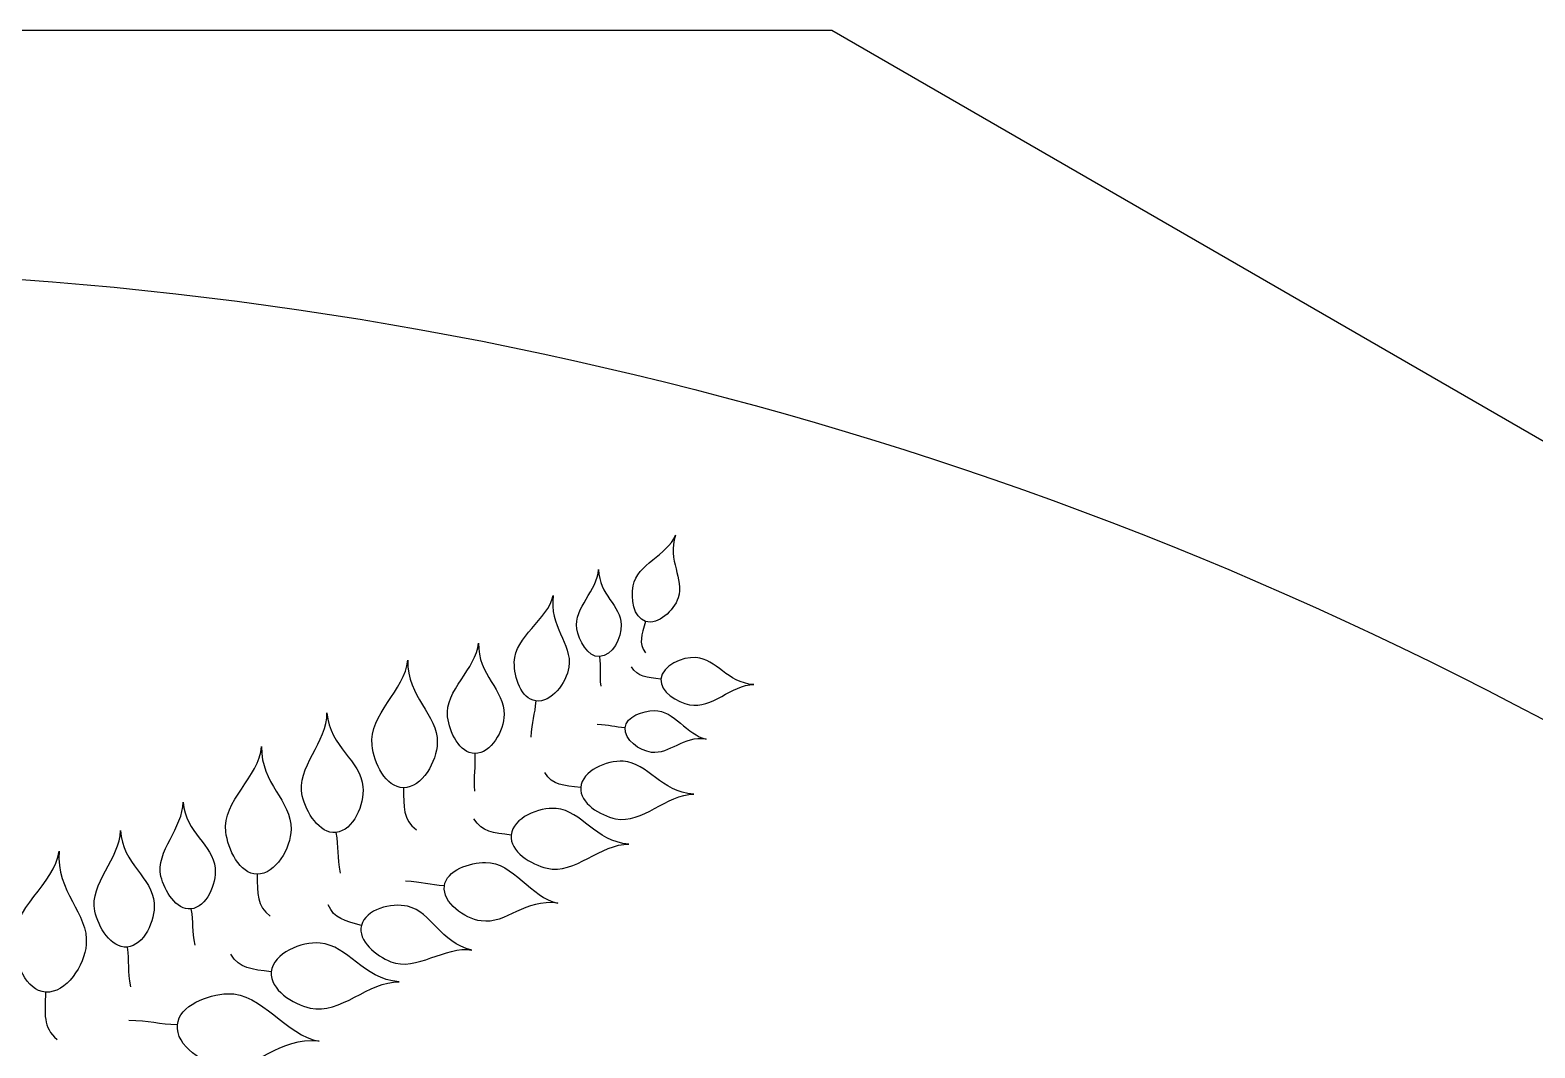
# Model space of a CAD drawing. Extents: x 5.1 to 68.9, y 5.1 to 68.9.
# Drawn here: x 39.26 to 51.06, y 60.9 to 68.88 of the extents above; entities that cross this region are included whole.
import ezdxf

# ---------------------------------------------------------------- set-up
doc = ezdxf.new("R2010")
doc.units = 0
doc.layers.add('View004', color=7, linetype='CONTINUOUS')

msp = doc.modelspace()

# ---------------------------------------------------------------- linework, layer by layer
at = {"layer": 'View004', "color": 7}
for p, q in [((28.467293, 68.88389), (45.549293, 68.88389)), ((45.549293, 68.88389), (60.343293, 60.342888))]:
    msp.add_line(p, q, dxfattribs=at)
at = {"layer": 'View004', "color": 1}
for p, q in [((44.086486, 64.246107), (44.086486, 64.246107)), ((43.727061, 63.970114), (43.727061, 63.970114)), ((44.20834, 63.793415), (44.20834, 63.793415)), ((43.225871, 63.62247), (43.225871, 63.62247)), ((43.926933, 63.412471), (43.926933, 63.412471)), ((42.747725, 63.209723), (42.747725, 63.209723)), ((42.187047, 62.941446), (42.187047, 62.941446)), ((43.578568, 62.943331), (43.578568, 62.943331)), ((41.6582, 62.591156), (41.6582, 62.591156)), ((43.033467, 62.569984), (43.033467, 62.569984)), ((41.039888, 62.263294), (41.039888, 62.263294)), ((42.509178, 62.171028), (42.509178, 62.171028)), ((40.521019, 61.991285), (40.521019, 61.991285)), ((41.857972, 61.861604), (41.857972, 61.861604)), ((40.0193, 61.691422), (40.0193, 61.691422)), ((41.151062, 61.496754), (41.151062, 61.496754)), ((39.380091, 61.338715), (39.380091, 61.338715)), ((40.414411, 61.081287), (40.414411, 61.081287))]:
    msp.add_line(p, q, dxfattribs=at)
at = {"layer": 'View004', "color": 3}
msp.add_open_spline([(22.008294, 62.988854), (31.290326, 68.347838), (42.726261, 68.347838), (52.008293, 62.988854)], degree=3, dxfattribs=at)
at = {"layer": 'View004', "color": 1}
for points in [[(43.989187, 64.525383), (44.020362, 64.694955), (44.258115, 64.764675), (44.321959, 64.921365)], [(44.321959, 64.921365), (44.255043, 64.724505), (44.39378, 64.582453), (44.342745, 64.430557)], [(43.548926, 64.189088), (43.521758, 64.351396), (43.712437, 64.491278), (43.718773, 64.652651)], [(43.718773, 64.652651), (43.722733, 64.454232), (43.893439, 64.371875), (43.897038, 64.218971)], [(44.086486, 64.246107), (43.99248, 64.275788), (43.971361, 64.428428), (43.989187, 64.525383)], [(43.057693, 63.925956), (43.059913, 64.128225), (43.320902, 64.256238), (43.363474, 64.450127)], [(43.363474, 64.450127), (43.325362, 64.209183), (43.514087, 64.072611), (43.485369, 63.886819)], [(44.342745, 64.430557), (44.309226, 64.330791), (44.186847, 64.214418), (44.086486, 64.246107)], [(44.086486, 64.246107), (44.057326, 64.138552), (44.030161, 64.079003), (44.086753, 63.999404)], [(43.727061, 63.970114), (43.63305, 63.966178), (43.56446, 64.096286), (43.548926, 64.189088)], [(43.897038, 64.218971), (43.899378, 64.118543), (43.827428, 63.974316), (43.727061, 63.970114)], [(42.5344, 63.498134), (42.50941, 63.705773), (42.759662, 63.872192), (42.777151, 64.076682)], [(42.777151, 64.076682), (42.770581, 63.824559), (42.982453, 63.710018), (42.978074, 63.515696)], [(41.941278, 63.274593), (41.912735, 63.514253), (42.20178, 63.705947), (42.222258, 63.941912)], [(42.222258, 63.941912), (42.214308, 63.65096), (42.458656, 63.518469), (42.453321, 63.29422)], [(43.225871, 63.62247), (43.111267, 63.638042), (43.056416, 63.810306), (43.057693, 63.925956)], [(43.485369, 63.886819), (43.466511, 63.76479), (43.348223, 63.605844), (43.225871, 63.62247)], [(43.727061, 63.970114), (43.736319, 63.884404), (43.723881, 63.832768), (43.736085, 63.737135)], [(44.20834, 63.793415), (44.095628, 63.808128), (44.028902, 63.805896), (43.976136, 63.890396)], [(44.482505, 63.962401), (44.375418, 63.969956), (44.217852, 63.900346), (44.20834, 63.793415)], [(44.936528, 63.750388), (44.724916, 63.764562), (44.645549, 63.950902), (44.482505, 63.962401)], [(44.20834, 63.793415), (44.199432, 63.693256), (44.334885, 63.613521), (44.433172, 63.592292)], [(44.433172, 63.592292), (44.605074, 63.55516), (44.763947, 63.751705), (44.936528, 63.750388)], [(41.394488, 62.876847), (41.343176, 63.097628), (41.593264, 63.306322), (41.588092, 63.5287)], [(41.588092, 63.5287), (41.610616, 63.256283), (41.852351, 63.157754), (41.870453, 62.947872)], [(43.225871, 63.62247), (43.218539, 63.516758), (43.192295, 63.456973), (43.186397, 63.338615)], [(43.926933, 63.412471), (43.936557, 63.500462), (44.06726, 63.545866), (44.155766, 63.547197)], [(44.155766, 63.547197), (44.31056, 63.549525), (44.413709, 63.352416), (44.562898, 63.323716)], [(42.747725, 63.209723), (42.628148, 63.21023), (42.548689, 63.379414), (42.5344, 63.498134)], [(42.978074, 63.515696), (42.975194, 63.388066), (42.875386, 63.209183), (42.747725, 63.209723)], [(43.926933, 63.412471), (43.84591, 63.415975), (43.799646, 63.434857), (43.708976, 63.437007)], [(44.13436, 63.219213), (44.040622, 63.231206), (43.916656, 63.31853), (43.926933, 63.412471)], [(42.453321, 63.29422), (42.449819, 63.146933), (42.334373, 62.940638), (42.187047, 62.941446)], [(44.562898, 63.323716), (44.377797, 63.348066), (44.277077, 63.20095), (44.13436, 63.219213)], [(40.794119, 62.596441), (40.765577, 62.836101), (41.054621, 63.027795), (41.075099, 63.263759)], [(41.075099, 63.263759), (41.067149, 62.972808), (41.311498, 62.840317), (41.306163, 62.616067)], [(42.187047, 62.941446), (42.049052, 62.942203), (41.957596, 63.137564), (41.941278, 63.274593)], [(42.747725, 63.209723), (42.754463, 63.100373), (42.735629, 63.03555), (42.745565, 62.91343)], [(43.578568, 62.943331), (43.441365, 62.961241), (43.360142, 62.958524), (43.295911, 63.061384)], [(43.912302, 63.149034), (43.781947, 63.15823), (43.590145, 63.073495), (43.578568, 62.943331)], [(44.464973, 62.890955), (44.207383, 62.908209), (44.110772, 63.135036), (43.912302, 63.149034)], [(41.870453, 62.947872), (41.882345, 62.810021), (41.795809, 62.605566), (41.6582, 62.591156)], [(42.187047, 62.941446), (42.1926, 62.78555), (42.180937, 62.694672), (42.289576, 62.611671)], [(43.578568, 62.943331), (43.567723, 62.82141), (43.732607, 62.724351), (43.85225, 62.698508)], [(40.285677, 62.246241), (40.239885, 62.44327), (40.463068, 62.629513), (40.458453, 62.827967)], [(40.458453, 62.827967), (40.478553, 62.584857), (40.694283, 62.496928), (40.710437, 62.309625)], [(41.6582, 62.591156), (41.529305, 62.577659), (41.423825, 62.750612), (41.394488, 62.876847)], [(43.85225, 62.698508), (44.061503, 62.653309), (44.254894, 62.892558), (44.464973, 62.890955)], [(43.033467, 62.569984), (42.890716, 62.591243), (42.805957, 62.589937), (42.740906, 62.698417)], [(43.385386, 62.778235), (43.249613, 62.790277), (43.04799, 62.705514), (43.033467, 62.569984)], [(43.956912, 62.49869), (43.688597, 62.521529), (43.592107, 62.759903), (43.385386, 62.778235)], [(39.767279, 61.974266), (39.721072, 62.190236), (39.968289, 62.389267), (39.96706, 62.606001)], [(39.96706, 62.606001), (39.98434, 62.34022), (40.218154, 62.24009), (40.232193, 62.035307)], [(41.039888, 62.263294), (40.901893, 62.264051), (40.810437, 62.459411), (40.794119, 62.596441)], [(41.306163, 62.616067), (41.302661, 62.46878), (41.187214, 62.262486), (41.039888, 62.263294)], [(41.6582, 62.591156), (41.6783, 62.47413), (41.665616, 62.402076), (41.690642, 62.271665)], [(43.033467, 62.569984), (43.019864, 62.443037), (43.189996, 62.338713), (43.314286, 62.309511)], [(43.314286, 62.309511), (43.531664, 62.258438), (43.737852, 62.504313), (43.956912, 62.49869)], [(39.13054, 61.724523), (39.115258, 61.99196), (39.448524, 62.184613), (39.487293, 62.444616)], [(39.487293, 62.444616), (39.458654, 62.122846), (39.720309, 61.959418), (39.699112, 61.711361)], [(42.509178, 62.171028), (42.524112, 62.294198), (42.708039, 62.3557), (42.83211, 62.356119)], [(42.83211, 62.356119), (43.049107, 62.356857), (43.190456, 62.078897), (43.399089, 62.036232)], [(40.521019, 61.991285), (40.405991, 61.97924), (40.311858, 62.133586), (40.285677, 62.246241)], [(40.710437, 62.309625), (40.721051, 62.186604), (40.643824, 62.004144), (40.521019, 61.991285)], [(41.039888, 62.263294), (41.045441, 62.107397), (41.033778, 62.016519), (41.142418, 61.933518)], [(42.509178, 62.171029), (42.395673, 62.177261), (42.331139, 62.204486), (42.204092, 62.208981)], [(42.796745, 61.896769), (42.66556, 61.915111), (42.493237, 62.039531), (42.509178, 62.171028)], [(40.232193, 62.035307), (40.241415, 61.900806), (40.15361, 61.703103), (40.0193, 61.691422)], [(40.521019, 61.991285), (40.538959, 61.886849), (40.527637, 61.822546), (40.549975, 61.706165)], [(41.857972, 61.861604), (41.725378, 61.901153), (41.64476, 61.911417), (41.597744, 62.023199)], [(42.220226, 62.011487), (42.093003, 62.041341), (41.890148, 61.98826), (41.857972, 61.861604)], [(42.724699, 61.66862), (42.473151, 61.726709), (42.413928, 61.966035), (42.220226, 62.011487)], [(43.399089, 62.036232), (43.140052, 62.073388), (42.996478, 61.868839), (42.796745, 61.896769)], [(40.0193, 61.691422), (39.893497, 61.680481), (39.793698, 61.850782), (39.767279, 61.974266)], [(41.857972, 61.861604), (41.827834, 61.742971), (41.975141, 61.620872), (42.089136, 61.576291)], [(39.380091, 61.338715), (39.227273, 61.34896), (39.139277, 61.571611), (39.13054, 61.724523)], [(39.699112, 61.711361), (39.685193, 61.548438), (39.543241, 61.327777), (39.380091, 61.338715)], [(40.0193, 61.691422), (40.03688, 61.577068), (40.02326, 61.507088), (40.045436, 61.37961)], [(41.151062, 61.496754), (40.995899, 61.519861), (40.903771, 61.518442), (40.833063, 61.636354)], [(41.53358, 61.723112), (41.386001, 61.736201), (41.166848, 61.644068), (41.151062, 61.496754)], [(42.154798, 61.419261), (41.863153, 61.444086), (41.758274, 61.703187), (41.53358, 61.723112)], [(42.089136, 61.576291), (42.288509, 61.498318), (42.517561, 61.703686), (42.724699, 61.66862)], [(41.151062, 61.496754), (41.136277, 61.358769), (41.321201, 61.245374), (41.456297, 61.213634)], [(41.456297, 61.213634), (41.692576, 61.15812), (41.916691, 61.425373), (42.154798, 61.419261)], [(39.380091, 61.338715), (39.375616, 61.165636), (39.356501, 61.065758), (39.471192, 60.966405)], [(40.414411, 61.081287), (40.427539, 61.235186), (40.653652, 61.319835), (40.807993, 61.325844)], [(40.807993, 61.325844), (41.077931, 61.336356), (41.266081, 60.996795), (41.527532, 60.952942)], [(40.414411, 61.081287), (40.272922, 61.084023), (40.19143, 61.115037), (40.033168, 61.115012)], [(40.78431, 60.752792), (40.620289, 60.769808), (40.400395, 60.916982), (40.414411, 61.081287)], [(41.527532, 60.952942), (41.203615, 60.987712), (41.034038, 60.726877), (40.78431, 60.752792)]]:
    msp.add_open_spline(points, degree=3, dxfattribs=at)

doc.saveas('drawing.dxf')
